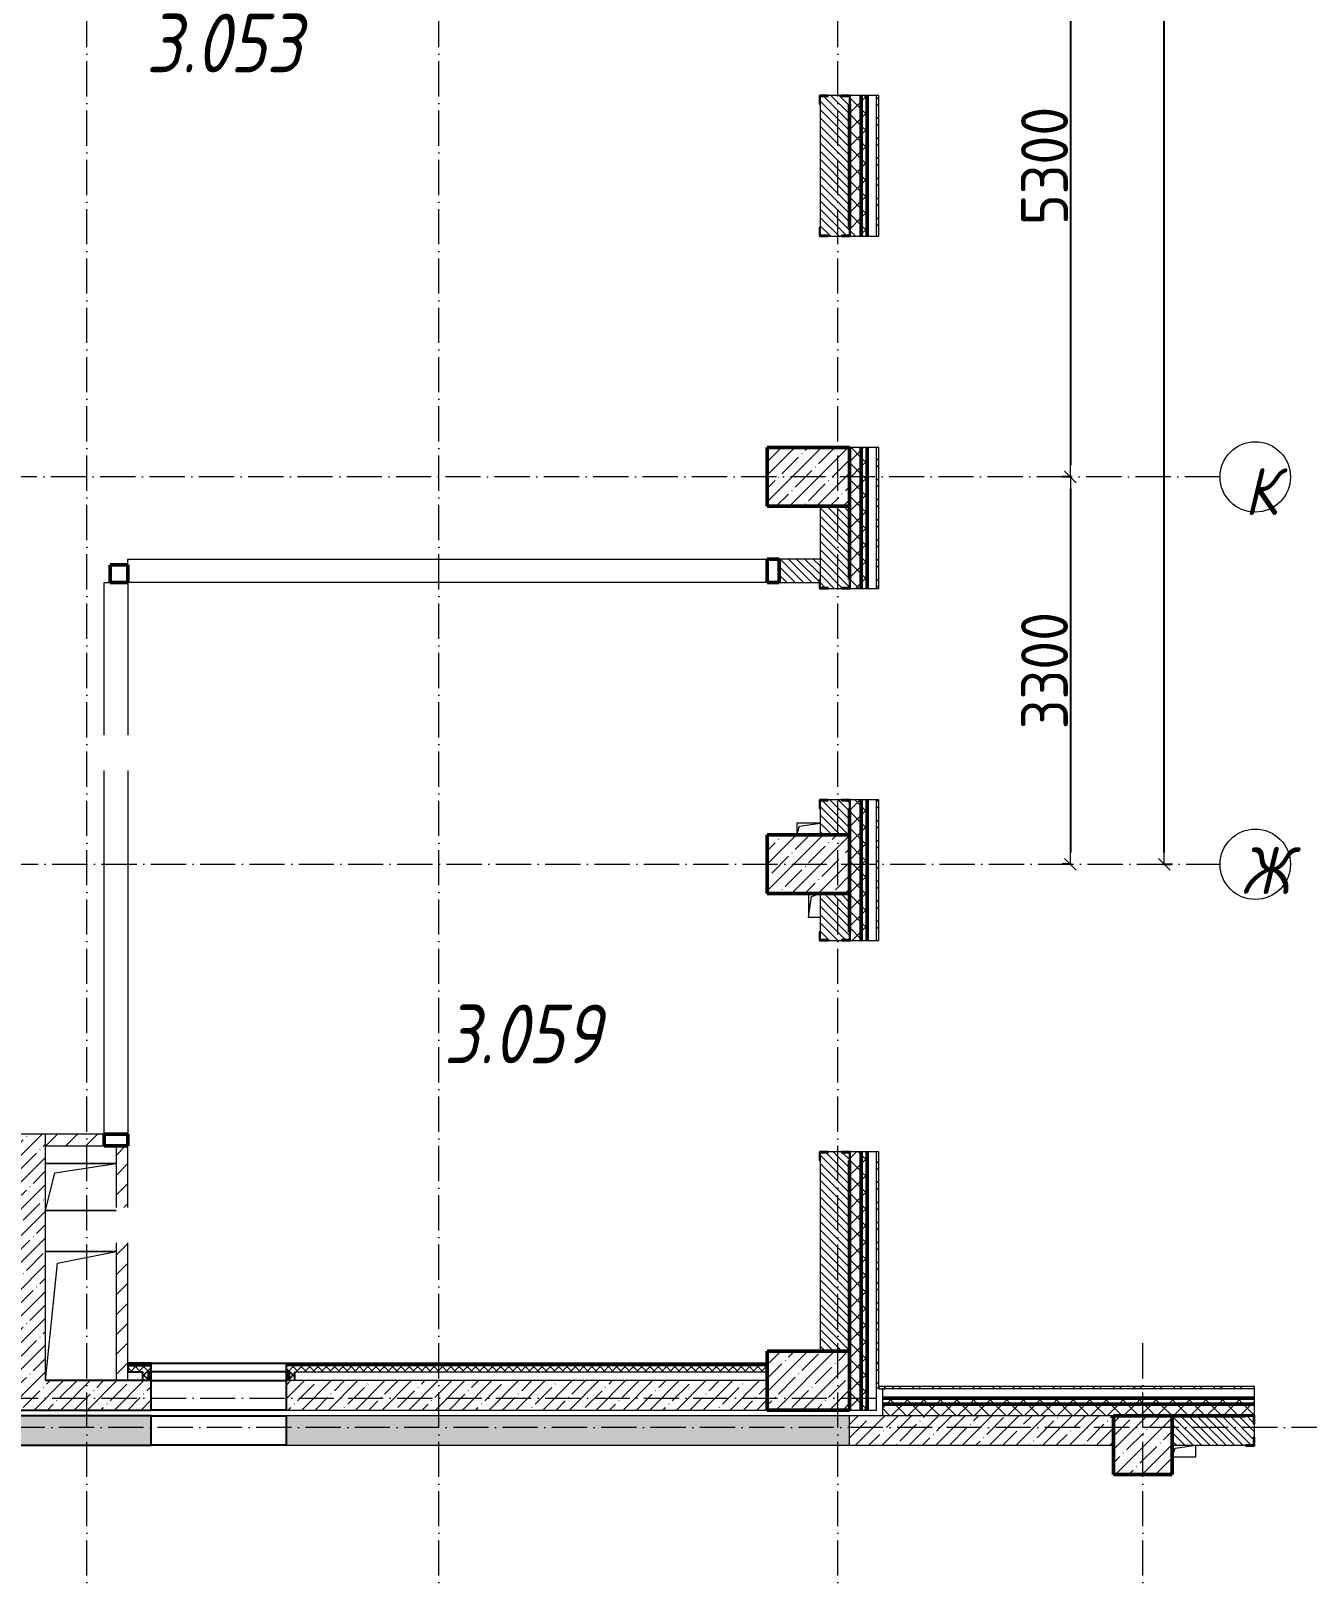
# Model space of a CAD drawing. Header units: millimetres. Extents: x -135211 to 49383, y -8033 to 228499.
# Drawn here: x -113367 to -102493, y 136031 to 149213 of the extents above; entities that cross this region are included whole.
import ezdxf

# ---------------------------------------------------------------- set-up
doc = ezdxf.new("R2010")
doc.units = ezdxf.units.MM
doc.linetypes.add('50_200_ШТРИХ_1Т_ш5_п1_п1_', pattern=[700, 500, -100, 0, -100])
for name, color, linetype, lineweight in [('A-____-____-DIMS', 7, 'Continuous', 9), ('A-FLOR-____-OTLN', 7, 'Continuous', 9), ('A-GENM-____-MCUT', 7, 'Continuous', 25), ('A-GENM-____-OTLN', 7, 'Continuous', 9), ('A-GENM-____-OTLN-1', 7, 'Continuous', 25), ('A-WALL-____-MCUT-1', 7, 'Continuous', 9), ('A-WALL-____-MCUT-2', 7, 'Continuous', 50), ('A-WALL-____-MCUT-3', 7, 'Continuous', 9), ('A-WALL-____-OTLN', 7, 'Continuous', 9), ('A-WALL-____-PATT-1', 7, 'Continuous', 9), ('A-WALL-FNSH-MCUT-1', 7, 'Continuous', 9), ('I-WALL-____-OTLN', 7, 'Continuous', 9), ('S-COLS-____-MCUT', 7, 'Continuous', 50), ('S-COLS-____-OTLN', 7, 'Continuous', 9), ('S-GRID-____-IDEN', 7, 'Continuous', 9), ('S-GRID-____-OTLN-1', 7, '50_200_ШТРИХ_1Т_ш5_п1_п1_', 9), ('Марки помещений', 7, 'Continuous', 9)]:
    doc.layers.add(name, color=color, linetype=linetype, lineweight=lineweight)
doc.layers.add('A-WALL-____-PATT-3', color=9, linetype='Continuous', lineweight=9, true_color=0x808080)
doc.styles.add('ISOCPEUR_I', font='isocpeui.ttf', dxfattribs={"width": 0.9, "height": 2.5})
doc.styles.add('ISOCPEUR_I_2', font='isocpeui.ttf', dxfattribs={"width": 0.85, "height": 2.3})
doc.styles.add('СПДС', font='isocpeur.ttf', dxfattribs={"width": 0.9})
doc.dimstyles.new('Размера А3', dxfattribs={"dimtxt": 200, "dimasz": 100, "dimexe": 70, "dimexo": 100, "dimgap": 20, "dimtad": 1, "dimdec": 0, "dimrnd": 10, "dimzin": 0, "dimdsep": 46, "dimtxsty": 'СПДС', "dimblk": 'ARROWHEAD_6', "dimcen": 1, "dimclrd": 256, "dimclre": 256, "dimclrt": 256, "dimazin": 0, "dimtfac": 1, "dimtdec": 0, "dimtmove": 2, "dimatfit": 3, "dimfxl": 1, "dimtolj": 1, "dimtzin": 0, "dimarcsym": 0})
pattern_1 = [(45, (-129942.25, 127932.03), (-70.71068, 70.71068), []), (135, (-129942.25, 127932.03), (-70.71068, -70.71068), [])]
pattern_2 = [(135, (-129942.255, 127932.027), (-35.35534, -35.35534), [])]
pattern_3 = [(45, (-129942.25, 127932.03), (-85.53659, 85.53659), []), (45, (-129885.23, 127932.03), (-85.53659, 85.53659), [])]
pattern_4 = [(45, (-129942.25, 127932.03), (-84.8528, 84.8528), [])]
pattern_5 = [(45, (-129942.25, 127932.03), (-114.04925, 114.04925), []), (45, (-129828.2, 127932.03), (-114.04925, 114.04925), [201.612, -40.322, 3.353, -36.97])]
pattern_6 = [(45, (-129942.255, 127932.027), (-35.35534, 35.35534), []), (135, (-129942.255, 127932.027), (-35.35534, -35.35534), [])]

# ---------------------------------------------------------------- blocks, each defined once
blk = doc.blocks.new('BSC_Колонна _Прямоугольная - 500х500-V118-АР1_План отверстий 3 этажа в осях 1-64_А-ГГ')
at = {"layer": 'S-COLS-____-OTLN'}
h = blk.add_hatch(dxfattribs=at)
h.set_pattern_fill('FP_141', color=256, style=0, pattern_type=2)
h.set_pattern_definition([(45, (-26050, -9231.04), (-114.04925, 114.04925), []), (45, (-25935.95, -9231.04), (-114.04925, 114.04925), [201.613, -40.323, 3.353, -36.97])])
h.paths.add_polyline_path([(-250, -250), (250, -250), (250, 250), (-250, 250)], flags=0)
at = {"layer": 'S-COLS-____-MCUT'}
for p, q in [((250, 250), (-250, 250)), ((-250, 250), (-250, -250)), ((250, -250), (250, 250)), ((-250, -250), (250, -250))]:
    blk.add_line(p, q, dxfattribs=at)
blk = doc.blocks.new('BSC_Колонна _Прямоугольная - 500х700-V123-АР1_План отверстий 3 этажа в осях 1-64_А-ГГ')
at = {"layer": 'S-COLS-____-OTLN'}
h = blk.add_hatch(dxfattribs=at)
h.set_pattern_fill('FP_146', color=256, style=0, pattern_type=2)
h.set_pattern_definition([(315, (-9781.04, 23200), (114.0493, 114.0493), []), (315, (-9781.04, 23085.95), (114.0493, 114.0493), [201.613, -40.323, 3.353, -36.97])])
h.paths.add_polyline_path([(-250, 350), (-250, -350), (250, -350), (250, 350)], flags=0)
at = {"layer": 'S-COLS-____-MCUT'}
for p, q in [((250, 350), (-250, 350)), ((-250, 350), (-250, -350)), ((250, -350), (250, 350)), ((-250, -350), (250, -350))]:
    blk.add_line(p, q, dxfattribs=at)
blk = doc.blocks.new('BSC_Колонна _Прямоугольная - 500х700-V125-АР1_План отверстий 3 этажа в осях 1-64_А-ГГ')
at = {"layer": 'S-COLS-____-OTLN'}
h = blk.add_hatch(dxfattribs=at)
h.set_pattern_fill('FP_148', color=256, style=0, pattern_type=2)
h.set_pattern_definition([(315, (-17481.04, 23200), (114.04925, 114.04925), []), (315, (-17481.04, 23085.95), (114.04925, 114.04925), [201.613, -40.323, 3.353, -36.97])])
h.paths.add_polyline_path([(-250, 350), (-250, -350), (250, -350), (250, 350)], flags=0)
at = {"layer": 'S-COLS-____-MCUT'}
for p, q in [((250, 350), (-250, 350)), ((-250, 350), (-250, -350)), ((250, -350), (250, 350)), ((-250, -350), (250, -350))]:
    blk.add_line(p, q, dxfattribs=at)
blk = doc.blocks.new('BSC_Колонна _Прямоугольная - 500х700-V130-АР1_План отверстий 3 этажа в осях 1-64_А-ГГ')
at = {"layer": 'S-COLS-____-OTLN'}
h = blk.add_hatch(dxfattribs=at)
h.set_pattern_fill('FP_153', color=256, style=0, pattern_type=2)
h.set_pattern_definition([(315, (-14181.04, 23200), (114.04925, 114.04925), []), (315, (-14181.04, 23085.95), (114.04925, 114.04925), [201.613, -40.323, 3.353, -36.97])])
h.paths.add_polyline_path([(-250, 350), (-250, -350), (250, -350), (250, 350)], flags=0)
at = {"layer": 'S-COLS-____-MCUT'}
for p, q in [((250, 350), (-250, 350)), ((-250, 350), (-250, -350)), ((250, -350), (250, 350)), ((-250, -350), (250, -350))]:
    blk.add_line(p, q, dxfattribs=at)
blk = doc.blocks.new('Фахверк_СКБ_Уголок - 250_2700-27497298-АР1_План отверстий 3 этажа в осях 1-64_А-ГГ')
at = {"layer": 'A-GENM-____-MCUT'}
for p, q in [((200, 181), (125, 181)), ((125, 181), (125, 106)), ((131, 106), (131, 175)), ((131, 175), (200, 175)), ((200, 175), (200, 181)), ((125, 106), (131, 106)), ((131, -6), (125, -6)), ((125, -6), (125, -81)), ((125, -81), (200, -81)), ((131, -75), (131, -6)), ((200, -75), (131, -75)), ((200, -81), (200, -75))]:
    blk.add_line(p, q, dxfattribs=at)
blk = doc.blocks.new('AR_Отверстие прямоугольное _в плите_ - AR_Отверстие прямоугольное _в плите_-V181-АР1_План отверстий 3 этажа в осях 1-64_А-ГГ')
at = {"layer": 'A-GENM-____-OTLN'}
for p, q in [((-100, -50), (-75, 25)), ((-75, 25), (100, 50)), ((100, -50), (100, 50)), ((-100, -50), (100, -50))]:
    blk.add_line(p, q, dxfattribs=at)
blk = doc.blocks.new('AR_Отверстие прямоугольное _в плите_ - AR_Отверстие прямоугольное _в плите_-30510803-АР1_План отверстий 3 этажа в осях 1-64_А-ГГ')
at = {"layer": 'A-GENM-____-OTLN'}
for p, q in [((-50, 100), (-50, -100)), ((-50, -100), (-25, 75)), ((-25, 75), (50, 100)), ((-50, -100), (50, -100))]:
    blk.add_line(p, q, dxfattribs=at)
blk = doc.blocks.new('AR_Отверстие прямоугольное _в плите_ - AR_Отверстие прямоугольное _в плите_-30510907-АР1_План отверстий 3 этажа в осях 1-64_А-ГГ')
at = {"layer": 'A-GENM-____-OTLN'}
for p, q in [((100, 50), (-100, 50)), ((-100, 50), (-100, -50)), ((-100, -50), (-75, 25)), ((-75, 25), (100, 50))]:
    blk.add_line(p, q, dxfattribs=at)
blk = doc.blocks.new('AR_Отверстие прямоугольное _в плите_ - AR_Отверстие прямоугольное _в плите_-V186-АР1_План отверстий 3 этажа в осях 1-64_А-ГГ')
at = {"layer": 'A-GENM-____-OTLN'}
for p, q in [((300, 550), (-300, 550)), ((-200, 450), (300, 550)), ((-300, -550), (-200, 450))]:
    blk.add_line(p, q, dxfattribs=at)
blk = doc.blocks.new('AR_Отверстие прямоугольное _в плите_ - AR_Отверстие прямоугольное _в плите_-30552531-АР1_План отверстий 3 этажа в осях 1-64_А-ГГ')
at = {"layer": 'A-GENM-____-OTLN'}
for p, q in [((300, 200), (-300, 200)), ((-220, 120), (300, 200)), ((-300, -200), (-220, 120)), ((-300, -200), (300, -200))]:
    blk.add_line(p, q, dxfattribs=at)
blk = doc.blocks.new('Стены 9 - Стены 4-31627981-АР1_План отверстий 3 этажа в осях 1-64_А-ГГ')
at = {"layer": 'A-WALL-____-MCUT-3'}
for p, q in [((23850, 9731), (23800, 9731)), ((23800, 9731), (23800, 9711)), ((23800, 9711), (23850, 9711)), ((23850, 9711), (23850, 9731))]:
    blk.add_line(p, q, dxfattribs=at)
blk = doc.blocks.new('BSC_Колонна _Прямоугольная1 - 150х150 _металл_-35283274-АР1_План отверстий 3 этажа в осях 1-64_А-ГГ')
at = {"layer": 'S-COLS-____-MCUT'}
for p, q in [((75, 75), (-75, 75)), ((-75, 75), (-75, -75)), ((75, -75), (75, 75)), ((-75, -75), (75, -75))]:
    blk.add_line(p, q, dxfattribs=at)
blk = doc.blocks.new('BSC_Колонна _Прямоугольная1 - 200х100 _металл_-35191367-АР1_План отверстий 3 этажа в осях 1-64_А-ГГ')
at = {"layer": 'S-COLS-____-MCUT'}
for p, q in [((100, 50), (-100, 50)), ((-100, 50), (-100, -50)), ((100, -50), (100, 50)), ((-100, -50), (100, -50))]:
    blk.add_line(p, q, dxfattribs=at)
blk = doc.blocks.new('Ось сетки - Круг_Ø6_00__ISO-2_5_0_9K_-25732049-АР1_План отверстий 3 этажа в осях 1-64_А-ГГ')
at = {"layer": 'S-GRID-____-IDEN'}
blk.add_circle((0, 0), 3, dxfattribs=at)
blk = doc.blocks.new('ARROWHEAD_6')
at = {"color": 0, "linetype": 'Continuous'}
for p, q in [((0, 0), (-1, 0)), ((-0.5, -0.5), (0.5, 0.5))]:
    blk.add_line(p, q, dxfattribs=at)
blk = doc.blocks.new('*D1042')
at = {"layer": 'A-____-____-DIMS', "lineweight": -2, "transparency": 16777216}
for p, q in [((-104504, 150713), (-104580, 150713)), ((-104510, 150613), (-104510, 145513)), ((-104504, 145413), (-104580, 145413))]:
    blk.add_line(p, q, dxfattribs=at)
at = {"layer": 'Defpoints', "color": 0, "transparency": 16777216}
for p in [(-104404, 150713), (-104510, 145413), (-104404, 145413)]:
    blk.add_point(p, dxfattribs=at)
at = {"layer": 'A-____-____-DIMS', "lineweight": -2, "transparency": 16777216, "xscale": 100, "yscale": 100, "zscale": 100}
for p, rotation in [((-104510, 150713), 90), ((-104510, 145413), 270)]:
    blk.add_blockref('ARROWHEAD_6', p, dxfattribs=dict(at, rotation=rotation))
at = {"layer": 'A-____-____-DIMS', "transparency": 16777216, "insert": (-104730, 148063), "char_height": 400, "attachment_point": 5, "rotation": 90, "style": 'СПДС'}
blk.add_mtext('\\A1;5300', dxfattribs=at)
blk = doc.blocks.new('*D1043')
at = {"layer": 'A-____-____-DIMS', "lineweight": -2, "transparency": 16777216}
for p, q in [((-104504, 145413), (-104580, 145413)), ((-104510, 145313), (-104510, 142213)), ((-104504, 142113), (-104580, 142113))]:
    blk.add_line(p, q, dxfattribs=at)
at = {"layer": 'Defpoints', "color": 0, "transparency": 16777216}
for p in [(-104404, 145413), (-104510, 142113), (-104404, 142113)]:
    blk.add_point(p, dxfattribs=at)
at = {"layer": 'A-____-____-DIMS', "lineweight": -2, "transparency": 16777216, "xscale": 100, "yscale": 100, "zscale": 100}
for p, rotation in [((-104510, 145413), 90), ((-104510, 142113), 270)]:
    blk.add_blockref('ARROWHEAD_6', p, dxfattribs=dict(at, rotation=rotation))
at = {"layer": 'A-____-____-DIMS', "transparency": 16777216, "insert": (-104730, 143763), "char_height": 400, "attachment_point": 5, "rotation": 90, "style": 'СПДС'}
blk.add_mtext('\\A1;3300', dxfattribs=at)
blk = doc.blocks.new('*D1044')
at = {"layer": 'A-____-____-DIMS', "lineweight": -2, "transparency": 16777216}
for p, q in [((-103716, 175563), (-103640, 175563)), ((-103710, 142213), (-103710, 175463)), ((-103716, 142113), (-103640, 142113))]:
    blk.add_line(p, q, dxfattribs=at)
at = {"layer": 'Defpoints', "color": 0, "transparency": 16777216}
for p in [(-103816, 175563), (-103710, 175563), (-103816, 142113)]:
    blk.add_point(p, dxfattribs=at)
at = {"layer": 'A-____-____-DIMS', "lineweight": -2, "transparency": 16777216, "xscale": 100, "yscale": 100, "zscale": 100}
for p, rotation in [((-103710, 175563), 90), ((-103710, 142113), 270)]:
    blk.add_blockref('ARROWHEAD_6', p, dxfattribs=dict(at, rotation=rotation))
at = {"layer": 'A-____-____-DIMS', "transparency": 16777216, "insert": (-103930, 158838), "char_height": 400, "attachment_point": 5, "rotation": 90, "style": 'СПДС'}
blk.add_mtext('\\A1;33450', dxfattribs=at)

msp = doc.modelspace()

# ---------------------------------------------------------------- hatches: boundary and pattern name
h = msp.add_hatch()
h.set_pattern_fill('FP_7', color=256, style=0, pattern_type=2)
h.set_pattern_definition(pattern_6)
h.paths.add_polyline_path([(-112367.3, 137713.1), (-112367.3, 137788.1), (-112417.3, 137788.1), (-112417.3, 137713.1)], flags=0)
h = msp.add_hatch()
h.set_pattern_fill('FP_7', color=256, style=0, pattern_type=2)
h.set_pattern_definition(pattern_6)
h.paths.add_polyline_path([(-111117.3, 137713.1), (-111117.3, 137788.1), (-111167.3, 137788.1), (-111167.3, 137713.1)], flags=0)
at = {"layer": 'A-WALL-____-PATT-1'}
h = msp.add_hatch(dxfattribs=at)
h.set_pattern_fill('FP_1', color=256, style=0, pattern_type=2)
h.set_pattern_definition(pattern_1)
h.paths.add_polyline_path([(-106292.3, 137463.1), (-106292.3, 139663.1), (-106386.3, 139663.1), (-106386.3, 139588.1), (-106392.3, 139588.1), (-106392.3, 137463.1)], flags=0)
h.paths.add_polyline_path([(-106292.3, 141463.1), (-106292.3, 142663.1), (-106386.3, 142663.1), (-106386.3, 142588.1), (-106392.3, 142588.1), (-106392.3, 141538.1), (-106386.3, 141538.1), (-106386.3, 141463.1)], flags=0)
h.paths.add_polyline_path([(-106292.3, 144463.1), (-106292.3, 145663.1), (-106392.3, 145663.1), (-106392.3, 144538.1), (-106386.3, 144538.1), (-106386.3, 144463.1)], flags=0)
h.paths.add_polyline_path([(-106292.3, 147463.1), (-106292.3, 148663.1), (-106386.3, 148663.1), (-106386.3, 148588.1), (-106392.3, 148588.1), (-106392.3, 147538.1), (-106386.3, 147538.1), (-106386.3, 147463.1)], flags=0)
h.paths.add_polyline_path([(-106392.3, 150463.1), (-106292.3, 150463.1), (-106292.3, 151663.1), (-106386.3, 151663.1), (-106386.3, 151588.1), (-106392.3, 151588.1), (-106392.3, 150963.1)], flags=0)
h.paths.add_polyline_path([(-106386.3, 153463.1), (-106292.3, 153463.1), (-106292.3, 154663.1), (-106392.3, 154663.1), (-106392.3, 153538.1), (-106386.3, 153538.1), (-106386.3, 153469.1)], flags=0)
h.paths.add_polyline_path([(-106386.3, 156463.1), (-106292.3, 156463.1), (-106292.3, 157663.1), (-106386.3, 157663.1), (-106386.3, 157588.1), (-106392.3, 157588.1), (-106392.3, 156538.1), (-106386.3, 156538.1), (-106386.3, 156469.1)], flags=0)
h.paths.add_polyline_path([(-106386.3, 159463.1), (-106292.3, 159463.1), (-106292.3, 160663.1), (-106392.3, 160663.1), (-106392.3, 159538.1), (-106386.3, 159538.1), (-106386.3, 159469.1)], flags=0)
h.paths.add_polyline_path([(-106292.3, 162463.1), (-106292.3, 163663.1), (-106386.3, 163663.1), (-106386.3, 163588.1), (-106392.3, 163588.1), (-106392.3, 162538.1), (-106386.3, 162538.1), (-106386.3, 162463.1)], flags=0)
h.paths.add_polyline_path([(-106386.3, 165463.1), (-106292.3, 165463.1), (-106292.3, 166663.1), (-106392.3, 166663.1), (-106392.3, 165538.1), (-106386.3, 165538.1), (-106386.3, 165469.1)], flags=0)
h.paths.add_polyline_path([(-106292.3, 168463.1), (-106292.3, 169713.1), (-106386.3, 169713.1), (-106386.3, 169638.1), (-106392.3, 169638.1), (-106392.3, 168538.1), (-106386.3, 168538.1), (-106386.3, 168463.1)], flags=0)
h.paths.add_polyline_path([(-106292.3, 171513.1), (-106292.3, 175663.1), (-106392.3, 175663.1), (-106392.3, 171513.1)], flags=0)
h = msp.add_hatch(dxfattribs=at)
h.set_pattern_fill('FP_1', color=256, style=0, pattern_type=2)
h.set_pattern_definition(pattern_1)
h.paths.add_polyline_path([(-106242.3, 137463.1), (-106242.3, 139663.1), (-106292.3, 139663.1), (-106292.3, 137463.1)], flags=0)
h.paths.add_polyline_path([(-106242.3, 141463.1), (-106242.3, 142663.1), (-106292.3, 142663.1), (-106292.3, 141463.1)], flags=0)
h.paths.add_polyline_path([(-106242.3, 144463.1), (-106242.3, 145663.1), (-106292.3, 145663.1), (-106292.3, 144463.1)], flags=0)
h.paths.add_polyline_path([(-106242.3, 147463.1), (-106242.3, 148663.1), (-106292.3, 148663.1), (-106292.3, 147463.1)], flags=0)
h.paths.add_polyline_path([(-106242.3, 150463.1), (-106242.3, 151663.1), (-106292.3, 151663.1), (-106292.3, 150463.1)], flags=0)
h.paths.add_polyline_path([(-106292.3, 153463.1), (-106242.3, 153463.1), (-106242.3, 154663.1), (-106292.3, 154663.1), (-106292.3, 154467)], flags=0)
h.paths.add_polyline_path([(-106292.3, 156463.1), (-106242.3, 156463.1), (-106242.3, 157663.1), (-106292.3, 157663.1)], flags=0)
h.paths.add_polyline_path([(-106242.3, 159463.1), (-106242.3, 160663.1), (-106292.3, 160663.1), (-106292.3, 159463.1)], flags=0)
h.paths.add_polyline_path([(-106292.3, 162463.1), (-106242.3, 162463.1), (-106242.3, 163663.1), (-106292.3, 163663.1), (-106292.3, 163067.3)], flags=0)
h.paths.add_polyline_path([(-106292.3, 165463.1), (-106242.3, 165463.1), (-106242.3, 166663.1), (-106292.3, 166663.1), (-106292.3, 166507.4)], flags=0)
h.paths.add_polyline_path([(-106242.3, 168463.1), (-106242.3, 169713.1), (-106292.3, 169713.1), (-106292.3, 168463.1)], flags=0)
h.paths.add_polyline_path([(-106242.3, 171513.1), (-106242.3, 175663.1), (-106292.3, 175663.1), (-106292.3, 171513.1)], flags=0)
h = msp.add_hatch(dxfattribs=at)
h.set_pattern_fill('FP_3', color=256, style=0, pattern_type=2)
h.set_pattern_definition(pattern_3)
h.paths.add_polyline_path([(-106162.3, 137653.1), (-106142.3, 137653.1), (-106142.3, 139663.1), (-106162.3, 139663.1), (-106162.3, 137696.4)], flags=0)
h.paths.add_polyline_path([(-106142.3, 141463.1), (-106142.3, 142663.1), (-106162.3, 142663.1), (-106162.3, 141463.1)], flags=0)
h.paths.add_polyline_path([(-106142.3, 144463.1), (-106142.3, 145663.1), (-106162.3, 145663.1), (-106162.3, 144463.1)], flags=0)
h.paths.add_polyline_path([(-106142.3, 147463.1), (-106142.3, 148663.1), (-106162.3, 148663.1), (-106162.3, 147463.1)], flags=0)
h.paths.add_polyline_path([(-106162.3, 150463.1), (-106142.3, 150463.1), (-106142.3, 151663.1), (-106162.3, 151663.1)], flags=0)
h.paths.add_polyline_path([(-106142.3, 153463.1), (-106142.3, 154663.1), (-106162.3, 154663.1), (-106162.3, 153463.1)], flags=0)
h.paths.add_polyline_path([(-106142.3, 156463.1), (-106142.3, 157663.1), (-106162.3, 157663.1), (-106162.3, 156463.1)], flags=0)
h.paths.add_polyline_path([(-106162.3, 159463.1), (-106142.3, 159463.1), (-106142.3, 160663.1), (-106162.3, 160663.1), (-106162.3, 159627.2)], flags=0)
h.paths.add_polyline_path([(-106142.3, 162463.1), (-106142.3, 163663.1), (-106162.3, 163663.1), (-106162.3, 162463.1)], flags=0)
h.paths.add_polyline_path([(-106142.3, 165463.1), (-106142.3, 166663.1), (-106162.3, 166663.1), (-106162.3, 165463.1)], flags=0)
h.paths.add_polyline_path([(-106162.3, 168463.1), (-106142.3, 168463.1), (-106142.3, 169483.1), (-106162.3, 169483.1), (-106162.3, 169087.5)], flags=0)
h = msp.add_hatch(dxfattribs=at)
h.set_pattern_fill('FP_6', color=256, style=0, pattern_type=2)
h.set_pattern_definition(pattern_2)
h.paths.add_polyline_path([(-106461.3, 147463.1), (-106461.3, 147469.1), (-106392.3, 147469.1), (-106392.3, 148657.1), (-106461.3, 148657.1), (-106461.3, 148663.1), (-106573.3, 148663.1), (-106573.3, 148657.1), (-106642.3, 148657.1), (-106642.3, 147469.1), (-106573.3, 147469.1), (-106573.3, 147463.1)], flags=0)
h = msp.add_hatch(dxfattribs=at)
h.set_pattern_fill('FP_6', color=256, style=0, pattern_type=2)
h.set_pattern_definition(pattern_2)
h.paths.add_polyline_path([(-106642.3, 142363.1), (-106392.3, 142363.1), (-106392.3, 142657.1), (-106461.3, 142657.1), (-106461.3, 142663.1), (-106573.3, 142663.1), (-106573.3, 142657.1), (-106642.3, 142657.1), (-106642.3, 142426.6)], flags=0)
h.paths.add_polyline_path([(-106461.3, 144463.1), (-106461.3, 144469.1), (-106392.3, 144469.1), (-106392.3, 145163.1), (-106642.3, 145163.1), (-106642.3, 144469.1), (-106573.3, 144469.1), (-106573.3, 144463.1)], flags=0)
h = msp.add_hatch(dxfattribs=at)
h.set_pattern_fill('FP_6', color=256, style=0, pattern_type=2)
h.set_pattern_definition(pattern_2)
h.paths.add_polyline_path([(-106992.3, 144513.1), (-106648.3, 144513.1), (-106648.3, 144538.1), (-106642.3, 144538.1), (-106642.3, 144713.1), (-106992.3, 144713.1)], flags=0)
h = msp.add_hatch(dxfattribs=at)
h.set_pattern_fill('FP_6', color=256, style=0, pattern_type=2)
h.set_pattern_definition(pattern_2)
h.paths.add_polyline_path([(-106537, 137963.1), (-106392.3, 137963.1), (-106392.3, 139657.1), (-106461.3, 139657.1), (-106461.3, 139663.1), (-106573.3, 139663.1), (-106573.3, 139657.1), (-106642.3, 139657.1), (-106642.3, 137963.1)], flags=0)
h.paths.add_polyline_path([(-106461.3, 141463.1), (-106461.3, 141469.1), (-106392.3, 141469.1), (-106392.3, 141863.1), (-106642.3, 141863.1), (-106642.3, 141469.1), (-106573.3, 141469.1), (-106573.3, 141463.1)], flags=0)
h = msp.add_hatch(dxfattribs=at)
h.set_pattern_fill('FP_38', color=256, style=0, pattern_type=2)
h.set_pattern_definition(pattern_5)
h.paths.add_polyline_path([(-113242.3, 137713.1), (-113242.3, 139813.1), (-113492.3, 139813.1), (-113492.3, 137713.1)], flags=0)
h = msp.add_hatch(dxfattribs=at)
h.set_pattern_fill('FP_4', color=256, style=0, pattern_type=2)
h.set_pattern_definition(pattern_4)
h.paths.add_polyline_path([(-112742.3, 139713.1), (-112742.3, 139813.1), (-113242.3, 139813.1), (-113242.3, 139713.1)], flags=0)
h = msp.add_hatch(dxfattribs=at)
h.set_pattern_fill('FP_4', color=256, style=0, pattern_type=2)
h.set_pattern_definition(pattern_4)
h.paths.add_polyline_path([(-112642.3, 137713.1), (-112542.3, 137713.1), (-112542.3, 138888.1), (-112642.3, 138888.1)], flags=0)
h.paths.add_polyline_path([(-112642.3, 139188.1), (-112542.3, 139188.1), (-112542.3, 139713.1), (-112642.3, 139713.1)], flags=0)
h = msp.add_hatch(dxfattribs=at)
h.set_pattern_fill('FP_38', color=256, style=0, pattern_type=2)
h.set_pattern_definition(pattern_5)
h.paths.add_polyline_path([(-107092.3, 137463.1), (-107092.3, 137713.1), (-111192.3, 137713.1), (-111192.3, 137463.1), (-108746.4, 137463.1)], flags=0)
h.paths.add_polyline_path([(-112342.3, 137463.1), (-112342.3, 137713.1), (-119842.3, 137713.1), (-119842.3, 137463.1), (-113165, 137463.1)], flags=0)
h = msp.add_hatch(dxfattribs=at)
h.set_pattern_fill('FP_3', color=256, style=0, pattern_type=2)
h.set_pattern_definition(pattern_3)
h.paths.add_polyline_path([(-91627.3, 137643.1), (-91627.3, 137663.1), (-92142.3, 137663.1), (-92142.3, 137643.1)], flags=0)
h.paths.add_polyline_path([(-95142.3, 137643.1), (-93942.3, 137643.1), (-93942.3, 137663.1), (-95142.3, 137663.1)], flags=0)
h.paths.add_polyline_path([(-96942.3, 137643.1), (-96942.3, 137663.1), (-98142.3, 137663.1), (-98141.6, 137643.1)], flags=0)
h.paths.add_polyline_path([(-99942.3, 137643.1), (-99942.3, 137663.1), (-101142.3, 137663.1), (-101142.3, 137643.1)], flags=0)
h.paths.add_polyline_path([(-102942.3, 137643.1), (-102942.3, 137663.1), (-106092.3, 137663.1), (-106092.3, 137643.1), (-105211.4, 137643.1)], flags=0)
h = msp.add_hatch(dxfattribs=at)
h.set_pattern_fill('FP_1', color=256, style=0, pattern_type=2)
h.set_pattern_definition(pattern_1)
h.paths.add_polyline_path([(-55592.3, 137513.1), (-55592.3, 137563.1), (-61942.3, 137563.1), (-61942.3, 137513.1), (-55722.4, 137513.1)], flags=0)
h.paths.add_polyline_path([(-69862.1, 137513.1), (-69742.3, 137513.1), (-69742.3, 137563.1), (-70942.3, 137563.1), (-70942.3, 137513.1)], flags=0)
h.paths.add_polyline_path([(-72742.3, 137513.1), (-72742.3, 137563.1), (-73942.3, 137563.1), (-73942.3, 137513.1), (-73397.1, 137513.1)], flags=0)
h.paths.add_polyline_path([(-75742.3, 137513.1), (-75742.3, 137563.1), (-76942.3, 137563.1), (-76942.3, 137513.1), (-76932, 137513.1)], flags=0)
h.paths.add_polyline_path([(-78742.3, 137513.1), (-78742.3, 137563.1), (-79942.3, 137563.1), (-79942.3, 137513.1)], flags=0)
h.paths.add_polyline_path([(-82942.3, 137513.1), (-81742.3, 137513.1), (-81742.3, 137563.1), (-82942.3, 137563.1)], flags=0)
h.paths.add_polyline_path([(-84742.3, 137513.1), (-84742.3, 137563.1), (-85942.3, 137563.1), (-85942.3, 137513.1), (-85769.3, 137513.1)], flags=0)
h.paths.add_polyline_path([(-87742.3, 137513.1), (-87742.3, 137563.1), (-88942.3, 137563.1), (-88942.3, 137513.1)], flags=0)
h.paths.add_polyline_path([(-91071.7, 137513.1), (-90742.3, 137513.1), (-90742.3, 137563.1), (-92142.3, 137563.1), (-92142.3, 137513.1)], flags=0)
h.paths.add_polyline_path([(-95142.3, 137513.1), (-93942.3, 137513.1), (-93942.3, 137563.1), (-95142.3, 137563.1)], flags=0)
h.paths.add_polyline_path([(-96942.3, 137513.1), (-96942.3, 137563.1), (-98142.3, 137563.1), (-98141.6, 137513.1)], flags=0)
h.paths.add_polyline_path([(-99942.3, 137513.1), (-99942.3, 137563.1), (-101142.3, 137563.1), (-101142.3, 137513.1)], flags=0)
h.paths.add_polyline_path([(-102942.3, 137513.1), (-102942.3, 137563.1), (-106112.3, 137563.1), (-106112.3, 137513.1), (-105211.4, 137513.1)], flags=0)
h = msp.add_hatch(dxfattribs=at)
h.set_pattern_fill('FP_1', color=256, style=0, pattern_type=2)
h.set_pattern_definition(pattern_1)
h.paths.add_polyline_path([(-55592.3, 137413.1), (-55592.3, 137513.1), (-61942.3, 137513.1), (-61942.3, 137419.1), (-61867.3, 137419.1), (-61867.3, 137413.1), (-55722.4, 137413.1)], flags=0)
h.paths.add_polyline_path([(-69862.1, 137413.1), (-69817.3, 137413.1), (-69817.3, 137419.1), (-69742.3, 137419.1), (-69742.3, 137513.1), (-70942.3, 137513.1), (-70942.3, 137419.1), (-70867.3, 137419.1), (-70867.3, 137413.1), (-70092.3, 137413.1)], flags=0)
h.paths.add_polyline_path([(-72817.3, 137413.1), (-72817.3, 137419.1), (-72742.3, 137419.1), (-72742.3, 137513.1), (-73942.3, 137513.1), (-73942.3, 137419.1), (-73867.3, 137419.1), (-73867.3, 137413.1), (-73397.1, 137413.1)], flags=0)
h.paths.add_polyline_path([(-75817.3, 137413.1), (-75817.3, 137419.1), (-75742.3, 137419.1), (-75742.3, 137513.1), (-76942.3, 137513.1), (-76942.3, 137419.1), (-76867.3, 137419.1), (-76867.3, 137413.1), (-76092.3, 137413.1)], flags=0)
h.paths.add_polyline_path([(-78817.3, 137413.1), (-78817.3, 137419.1), (-78742.3, 137419.1), (-78742.3, 137513.1), (-79942.3, 137513.1), (-79942.3, 137419.1), (-79867.3, 137419.1), (-79867.3, 137413.1), (-79592.3, 137413.1)], flags=0)
h.paths.add_polyline_path([(-81817.3, 137413.1), (-81817.3, 137419.1), (-81742.3, 137419.1), (-81742.3, 137513.1), (-82942.3, 137513.1), (-82942.3, 137419.1), (-82867.3, 137419.1), (-82867.3, 137413.1), (-82234.4, 137413.1)], flags=0)
h.paths.add_polyline_path([(-85867.3, 137413.1), (-84817.3, 137413.1), (-84817.3, 137419.1), (-84742.3, 137419.1), (-84742.3, 137513.1), (-85942.3, 137513.1), (-85942.3, 137419.1), (-85867.3, 137419.1)], flags=0)
h.paths.add_polyline_path([(-88592.3, 137413.1), (-87817.3, 137413.1), (-87817.3, 137419.1), (-87742.3, 137419.1), (-87742.3, 137513.1), (-88942.3, 137513.1), (-88942.3, 137419.1), (-88867.3, 137419.1), (-88867.3, 137413.1)], flags=0)
h.paths.add_polyline_path([(-91071.7, 137413.1), (-90817.3, 137413.1), (-90817.3, 137419.1), (-90742.3, 137419.1), (-90742.3, 137513.1), (-92142.3, 137513.1), (-92142.3, 137413.1), (-91092.3, 137413.1)], flags=0)
h.paths.add_polyline_path([(-94606.6, 137413.1), (-94017.3, 137413.1), (-94017.3, 137419.1), (-93942.3, 137419.1), (-93942.3, 137513.1), (-95142.3, 137513.1), (-95142.3, 137413.1), (-94642.3, 137413.1)], flags=0)
h.paths.add_polyline_path([(-97017.3, 137413.1), (-97017.3, 137419.1), (-96942.3, 137419.1), (-96942.3, 137513.1), (-98142.3, 137513.1), (-98141.6, 137419.1), (-98067.3, 137419.1), (-98067.3, 137413.1)], flags=0)
h.paths.add_polyline_path([(-100017.3, 137413.1), (-100017.3, 137419.1), (-99942.3, 137419.1), (-99942.3, 137513.1), (-101142.3, 137513.1), (-101142.3, 137413.1), (-100642.3, 137413.1)], flags=0)
h.paths.add_polyline_path([(-103017.3, 137413.1), (-103017.3, 137419.1), (-102942.3, 137419.1), (-102942.3, 137513.1), (-106112.3, 137513.1), (-106112.3, 137413.1), (-103642.3, 137413.1)], flags=0)
h = msp.add_hatch(dxfattribs=at)
h.set_pattern_fill('FP_38', color=256, style=0, pattern_type=2)
h.set_pattern_definition(pattern_5)
h.paths.add_polyline_path([(-106978.9, 137163.1), (-106392.3, 137163.1), (-106392.3, 137413.1), (-111192.3, 137413.1), (-111192.3, 137163.1), (-108746.4, 137163.1)], flags=0)
h.paths.add_polyline_path([(-112342.3, 137163.1), (-112342.3, 137413.1), (-120342.3, 137413.1), (-120342.3, 137163.1), (-116736.9, 137163.1), (-116736.9, 137208.8), (-116650.2, 137208.8), (-116650.2, 137163.1), (-114048.8, 137163.1)], flags=0)
h.paths.add_polyline_path([(-124342.3, 137163.1), (-124342.3, 137413.1), (-131892.3, 137413.1), (-131892.3, 137163.1), (-124653.5, 137163.1)], flags=0)
h = msp.add_hatch(dxfattribs=at)
h.set_pattern_fill('FP_38', color=256, style=0, pattern_type=2)
h.set_pattern_definition(pattern_5)
h.paths.add_polyline_path([(-104142.3, 137163.1), (-104142.3, 137413.1), (-106392.3, 137413.1), (-106392.3, 137163.1), (-105211.4, 137163.1)], flags=0)
h = msp.add_hatch(dxfattribs=at)
h.set_pattern_fill('FP_6', color=256, style=0, pattern_type=2)
h.set_pattern_definition(pattern_2)
h.paths.add_polyline_path([(-103017.3, 137163.1), (-102948.3, 137163.1), (-102948.3, 137232.1), (-102942.3, 137232.1), (-102942.3, 137344.1), (-102948.3, 137344.1), (-102948.3, 137413.1), (-103642.3, 137413.1), (-103642.3, 137163.1)], flags=0)
at = {"layer": 'A-WALL-____-PATT-3'}
h = msp.add_hatch(dxfattribs=at)
h.set_pattern_fill('FP_7', color=256, style=0, pattern_type=2)
h.set_pattern_definition(pattern_6)
h.paths.add_polyline_path([(-107092.3, 137788.1), (-107092.3, 137838.1), (-111192.3, 137838.1), (-111192.3, 137788.1), (-108746.4, 137788.1)], flags=0)
h.paths.add_polyline_path([(-112542.3, 137788.1), (-112342.3, 137788.1), (-112342.3, 137838.1), (-112542.3, 137838.1)], flags=0)

# ---------------------------------------------------------------- linework, layer by layer
for p, q in [((-112342.3, 137863.1), (-112542.3, 137863.1)), ((-112342.3, 137850.6), (-112542.3, 137850.6)), ((-112542.3, 137838.1), (-112542.3, 137788.1)), ((-112342.3, 137838.1), (-112542.3, 137838.1)), ((-112542.3, 137788.1), (-112417.3, 137788.1)), ((-112417.3, 137788.1), (-112417.3, 137713.1)), ((-112342.3, 137788.1), (-112367.3, 137788.1)), ((-112367.3, 137788.1), (-112367.3, 137713.1)), ((-112354.8, 137788.1), (-112354.8, 137713.1)), ((-112342.3, 137838.1), (-112342.3, 137863.1)), ((-112342.3, 137863.1), (-111192.3, 137863.1)), ((-112342.3, 137788.1), (-112342.3, 137838.1)), ((-111192.3, 137788.1), (-112342.3, 137788.1)), ((-112342.3, 137713.1), (-112342.3, 137788.1)), ((-111192.3, 137863.1), (-111192.3, 137838.1)), ((-111192.3, 137838.1), (-111192.3, 137788.1)), ((-111192.3, 137788.1), (-111192.3, 137713.1)), ((-111167.3, 137788.1), (-111192.3, 137788.1)), ((-111179.8, 137788.1), (-111179.8, 137713.1)), ((-111167.3, 137788.1), (-111167.3, 137713.1)), ((-111117.3, 137713.1), (-111117.3, 137788.1)), ((-112342.3, 137713.1), (-113242.3, 137713.1)), ((-112342.3, 137463.1), (-112342.3, 137713.1)), ((-112342.3, 137713.1), (-111192.3, 137713.1)), ((-111192.3, 137713.1), (-111192.3, 137463.1)), ((-112342.3, 137413.1), (-120342.3, 137413.1)), ((-119842.3, 137463.1), (-112342.3, 137463.1)), ((-111192.3, 137463.1), (-112342.3, 137463.1)), ((-112342.3, 137163.1), (-112342.3, 137413.1)), ((-112342.3, 137413.1), (-111192.3, 137413.1)), ((-111192.3, 137413.1), (-111192.3, 137163.1)), ((-116650.2, 137163.1), (-112342.3, 137163.1)), ((-111192.3, 137163.1), (-112342.3, 137163.1))]:
    msp.add_line(p, q)
at = {"layer": 'A-FLOR-____-OTLN'}
for p, q in [((-113242.3, 139563.1), (-112642.3, 139563.1)), ((-112642.3, 139163.1), (-113242.3, 139163.1)), ((-113242.3, 138813.1), (-112642.3, 138813.1))]:
    msp.add_line(p, q, dxfattribs=at)
at = {"layer": 'A-WALL-____-MCUT-1'}
for p, q in [((-113242.3, 139813.1), (-113492.3, 139813.1)), ((-113242.3, 137713.1), (-113242.3, 139813.1)), ((-107092.3, 137713.1), (-111192.3, 137713.1)), ((-111192.3, 137463.1), (-107092.3, 137463.1)), ((-104142.3, 137413.1), (-111192.3, 137413.1)), ((-106392.3, 137163.1), (-106392.3, 137413.1)), ((-111192.3, 137163.1), (-104142.3, 137163.1))]:
    msp.add_line(p, q, dxfattribs=at)
at = {"layer": 'A-WALL-____-MCUT-2'}
for p, q in [((-106392.3, 148588.1), (-106392.3, 147538.1)), ((-106292.3, 147463.1), (-106292.3, 148663.1)), ((-106242.3, 147463.1), (-106242.3, 148663.1)), ((-106292.3, 144463.1), (-106292.3, 145663.1)), ((-106242.3, 144463.1), (-106242.3, 145663.1)), ((-106392.3, 145163.1), (-106392.3, 144538.1)), ((-106292.3, 141463.1), (-106292.3, 142663.1)), ((-106242.3, 141463.1), (-106242.3, 142663.1)), ((-106392.3, 142588.1), (-106392.3, 142363.1)), ((-106392.3, 141863.1), (-106392.3, 141538.1)), ((-106292.3, 137463.1), (-106292.3, 139663.1)), ((-106242.3, 137463.1), (-106242.3, 139663.1)), ((-106392.3, 139588.1), (-106392.3, 137963.1)), ((-107092.3, 137850.6), (-111192.3, 137850.6)), ((-102942.3, 137563.1), (-106112.3, 137563.1)), ((-102942.3, 137513.1), (-106112.3, 137513.1)), ((-103642.3, 137413.1), (-103017.3, 137413.1))]:
    msp.add_line(p, q, dxfattribs=at)
at = {"layer": 'A-WALL-____-MCUT-3'}
for p, q in [((-106642.3, 148588.1), (-106642.3, 147538.1)), ((-106461.3, 148663.1), (-106573.3, 148663.1)), ((-106162.3, 148663.1), (-106386.3, 148663.1)), ((-106162.3, 147463.1), (-106162.3, 148663.1)), ((-106573.3, 147463.1), (-106461.3, 147463.1)), ((-106386.3, 147463.1), (-106162.3, 147463.1)), ((-106162.3, 145663.1), (-106392.3, 145663.1)), ((-106162.3, 144463.1), (-106162.3, 145663.1)), ((-106642.3, 145163.1), (-106642.3, 144538.1)), ((-106642.3, 144713.1), (-106992.3, 144713.1)), ((-106992.3, 144513.1), (-106648.3, 144513.1)), ((-106573.3, 144463.1), (-106461.3, 144463.1)), ((-106386.3, 144463.1), (-106162.3, 144463.1)), ((-106461.3, 142663.1), (-106573.3, 142663.1)), ((-106162.3, 142663.1), (-106386.3, 142663.1)), ((-106162.3, 141463.1), (-106162.3, 142663.1)), ((-106642.3, 142588.1), (-106642.3, 142363.1)), ((-106642.3, 141863.1), (-106642.3, 141538.1)), ((-106573.3, 141463.1), (-106461.3, 141463.1)), ((-106386.3, 141463.1), (-106162.3, 141463.1)), ((-106461.3, 139663.1), (-106573.3, 139663.1)), ((-106162.3, 139663.1), (-106386.3, 139663.1)), ((-106162.3, 137463.1), (-106162.3, 139663.1)), ((-106642.3, 139588.1), (-106642.3, 137963.1)), ((-107092.3, 137838.1), (-111192.3, 137838.1)), ((-111117.3, 137788.1), (-107092.3, 137788.1)), ((-102942.3, 137643.1), (-106112.3, 137643.1)), ((-106112.3, 137643.1), (-106112.3, 137413.1)), ((-102942.3, 137419.1), (-102942.3, 137643.1)), ((-106392.3, 137463.1), (-106162.3, 137463.1)), ((-102942.3, 137232.1), (-102942.3, 137344.1)), ((-103642.3, 137163.1), (-103017.3, 137163.1))]:
    msp.add_line(p, q, dxfattribs=at)
at = {"layer": 'A-WALL-FNSH-MCUT-1'}
for p, q in [((-106142.3, 148663.1), (-106162.3, 148663.1)), ((-106142.3, 147463.1), (-106142.3, 148663.1)), ((-106162.3, 147463.1), (-106142.3, 147463.1)), ((-106142.3, 145663.1), (-106162.3, 145663.1)), ((-106142.3, 144463.1), (-106142.3, 145663.1)), ((-106162.3, 144463.1), (-106142.3, 144463.1)), ((-106142.3, 142663.1), (-106162.3, 142663.1)), ((-106142.3, 141463.1), (-106142.3, 142663.1)), ((-106162.3, 141463.1), (-106142.3, 141463.1)), ((-112742.3, 139813.1), (-113242.3, 139813.1)), ((-113242.3, 139713.1), (-112742.3, 139713.1)), ((-112642.3, 139713.1), (-112642.3, 139188.1)), ((-112542.3, 139188.1), (-112542.3, 139713.1)), ((-106142.3, 139663.1), (-106162.3, 139663.1)), ((-106142.3, 137653.1), (-106142.3, 139663.1)), ((-112642.3, 138888.1), (-112642.3, 137713.1)), ((-112542.3, 137713.1), (-112542.3, 138888.1)), ((-107092.3, 137863.1), (-111192.3, 137863.1)), ((-106162.3, 137653.1), (-106142.3, 137653.1)), ((-102942.3, 137663.1), (-106092.3, 137663.1)), ((-106092.3, 137663.1), (-106092.3, 137643.1)), ((-102942.3, 137643.1), (-102942.3, 137663.1)), ((-102942.3, 137643.1), (-102942.3, 137643.1))]:
    msp.add_line(p, q, dxfattribs=at)
at = {"layer": 'I-WALL-____-OTLN'}
for p, q in [((-112542.3, 144663.1), (-112542.3, 144713.1)), ((-112542.3, 144713.1), (-107092.3, 144713.1)), ((-112742.3, 143213.1), (-112742.3, 144513.1)), ((-112742.3, 144513.1), (-112692.3, 144513.1)), ((-107092.3, 144513.1), (-112542.3, 144513.1)), ((-112542.3, 144513.1), (-112542.3, 143213.1)), ((-112742.3, 139813.1), (-112742.3, 142913.1)), ((-112542.3, 142913.1), (-112542.3, 139813.1))]:
    msp.add_line(p, q, dxfattribs=at)
at = {"layer": 'S-GRID-____-OTLN-1', "color": 251, "ltscale": 0.6, "true_color": 0x636466}
for p, q in [((-112892.3, 123449.4), (-112892.3, 177813)), ((-109892.3, 123449.4), (-109892.3, 177813)), ((-106492.3, 123449.4), (-106492.3, 177813)), ((-103234.5, 145413.1), (-134611, 145413.1)), ((-134611, 142113.1), (-103234.5, 142113.1)), ((-103892.3, 123449.4), (-103892.3, 138082.6)), ((-134611, 137563.1), (-106071.7, 137563.1)), ((-25867.8, 137313.1), (-134372.1, 137313.1))]:
    msp.add_line(p, q, dxfattribs=at)

# ---------------------------------------------------------------- block references
at = {"layer": 'A-GENM-____-OTLN'}
for name, p in [('AR_Отверстие прямоугольное _в плите_ - AR_Отверстие прямоугольное _в плите_-30510907-АР1_План отверстий 3 этажа в осях 1-64_А-ГГ', (-106742.3, 142413.1)), ('AR_Отверстие прямоугольное _в плите_ - AR_Отверстие прямоугольное _в плите_-30510803-АР1_План отверстий 3 этажа в осях 1-64_А-ГГ', (-106692.3, 141763.1)), ('AR_Отверстие прямоугольное _в плите_ - AR_Отверстие прямоугольное _в плите_-30552531-АР1_План отверстий 3 этажа в осях 1-64_А-ГГ', (-112942.3, 139363.1)), ('AR_Отверстие прямоугольное _в плите_ - AR_Отверстие прямоугольное _в плите_-V186-АР1_План отверстий 3 этажа в осях 1-64_А-ГГ', (-112942.3, 138263.1)), ('AR_Отверстие прямоугольное _в плите_ - AR_Отверстие прямоугольное _в плите_-V181-АР1_План отверстий 3 этажа в осях 1-64_А-ГГ', (-103542.3, 137113.1))]:
    msp.add_blockref(name, p, dxfattribs=at)
at = {"layer": 'A-GENM-____-OTLN-1'}
for p, rotation in [((-106567.3, 148788.1), 269.9999999999999), ((-106467.3, 147338.1), 89.99999999999991), ((-106467.3, 144338.1), 89.99999999999991), ((-106567.3, 142788.1), 269.9999999999999), ((-106467.3, 141338.1), 89.99999999999991), ((-106567.3, 139788.1), 269.9999999999999), ((-102817.3, 137338.1), 180)]:
    msp.add_blockref('Фахверк_СКБ_Уголок - 250_2700-27497298-АР1_План отверстий 3 этажа в осях 1-64_А-ГГ', p, dxfattribs=dict(at, rotation=rotation))
at = {"layer": 'A-WALL-____-OTLN'}
msp.add_blockref('Стены 9 - Стены 4-31627981-АР1_План отверстий 3 этажа в осях 1-64_А-ГГ', (-129942.3, 127932), dxfattribs=at)
at = {"layer": 'S-COLS-____-OTLN'}
for name, p, rotation in [('BSC_Колонна _Прямоугольная - 500х700-V125-АР1_План отверстий 3 этажа в осях 1-64_А-ГГ', (-106742.3, 145413.1), 89.9999999999999), ('BSC_Колонна _Прямоугольная1 - 150х150 _металл_-35283274-АР1_План отверстий 3 этажа в осях 1-64_А-ГГ', (-112617.3, 144588.1), 270.0000000000001), ('BSC_Колонна _Прямоугольная1 - 200х100 _металл_-35191367-АР1_План отверстий 3 этажа в осях 1-64_А-ГГ', (-107042.3, 144613.1), 270.0000000000001), ('BSC_Колонна _Прямоугольная - 500х700-V130-АР1_План отверстий 3 этажа в осях 1-64_А-ГГ', (-106742.3, 142113.1), 89.9999999999999), ('BSC_Колонна _Прямоугольная - 500х700-V123-АР1_План отверстий 3 этажа в осях 1-64_А-ГГ', (-106742.3, 137713.1), 89.9999999999999)]:
    msp.add_blockref(name, p, dxfattribs=dict(at, rotation=rotation))
for name, p in [('BSC_Колонна _Прямоугольная1 - 200х100 _металл_-35191367-АР1_План отверстий 3 этажа в осях 1-64_А-ГГ', (-112642.3, 139763.1)), ('BSC_Колонна _Прямоугольная - 500х500-V118-АР1_План отверстий 3 этажа в осях 1-64_А-ГГ', (-103892.3, 137163.1))]:
    msp.add_blockref(name, p, dxfattribs=at)
at = {"layer": 'S-GRID-____-IDEN', "xscale": 99.99999999999993, "yscale": 99.99999999999993, "zscale": 99.99999999999993}
for p, rotation in [((-102934.5, 145413.1), 89.9999999999998), ((-102934.5, 142113.1), 269.9999999999996)]:
    msp.add_blockref('Ось сетки - Круг_Ø6_00__ISO-2_5_0_9K_-25732049-АР1_План отверстий 3 этажа в осях 1-64_А-ГГ', p, dxfattribs=dict(at, rotation=rotation))

# ---------------------------------------------------------------- texts
at = {"layer": 'S-GRID-____-IDEN', "char_height": 400, "attachment_point": 1, "style": 'ISOCPEUR_I'}
for s, insert, width in [('\\fISOCPEUR|b0|i1|c204|p34|;\\W.9;К', (-103027.3, 145489.1), 223.671), ('\\fISOCPEUR|b0|i1|c204|p34|;\\W.9;Ж', (-103056.3, 142259.7), 281.392)]:
    msp.add_mtext(s, dxfattribs=dict(at, insert=insert, width=width))
at = {"layer": 'Марки помещений', "char_height": 500, "width": 785.654, "attachment_point": 1, "style": 'ISOCPEUR_I_2'}
for s, insert in [('3.053', (-112386.9, 149360.1)), ('3.059', (-109850.2, 140917.5))]:
    msp.add_mtext(s, dxfattribs=dict(at, insert=insert))

# ---------------------------------------------------------------- dimensions: what is measured, and where the dimension line sits
at = {"layer": 'A-____-____-DIMS'}
for base, p1, p2, picture, middle in [((-103709.7, 175563.1), (-103815.8, 142113.1), (-103815.8, 175563.1), '*D1044', (-103929.7, 158838.1)), ((-104509.7, 145413.1), (-104403.7, 150713.1), (-104403.7, 145413.1), '*D1042', (-104729.7, 148063.1)), ((-104509.7, 142113.1), (-104403.7, 145413.1), (-104403.7, 142113.1), '*D1043', (-104729.7, 143763.1))]:
    dim = msp.add_linear_dim(base=base, p1=p1, p2=p2, angle=90, dimstyle='Размера А3', override={"dimtxt": 400}, dxfattribs=at)
    dim.commit()
    dim.dimension.update_dxf_attribs({"geometry": picture, "text_midpoint": middle})

doc.saveas('drawing.dxf')
